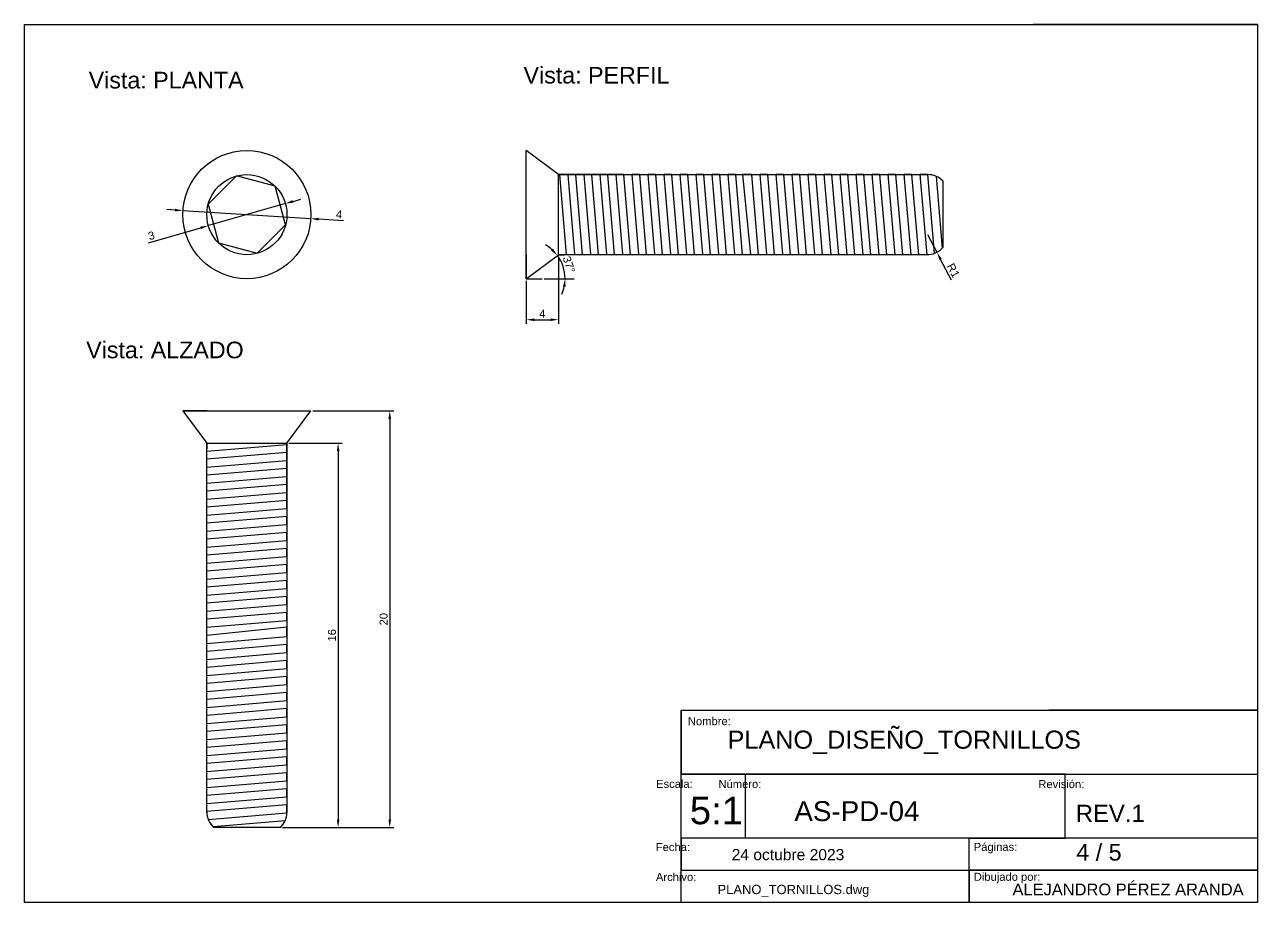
# Model space of a CAD drawing. Header units: millimetres. Extents: x 1406 to 3086, y 1988 to 2285.
# Drawn here: x 2005.7 to 2390.7, y 1989 to 2263 of the extents above; entities that cross this region are included whole.
import ezdxf

# ---------------------------------------------------------------- set-up
doc = ezdxf.new("R2010")
doc.units = ezdxf.units.MM
for name, color, linetype in [('BASE', 7, 'Continuous'), ('Cajetín', 7, 'Continuous'), ('COTA', 252, 'Continuous')]:
    doc.layers.add(name, color=color, linetype=linetype)
doc.styles.get("Standard").update_dxf_attribs({"font": 'arial.ttf'})
doc.dimstyles.new('ISO-25', dxfattribs={"dimtxt": 2.5, "dimasz": 2.5, "dimexe": 1.25, "dimexo": 0.625, "dimtad": 1, "dimtxsty": 'Standard', "dimcen": 2.5, "dimadec": 0, "dimazin": 0, "dimtfac": 1, "dimtmove": 0, "dimatfit": 3, "dimfxl": 1, "dimarcsym": 0})

# ---------------------------------------------------------------- blocks, each defined once
blk = doc.blocks.new('*D11')
at = {"layer": 'COTA', "color": 0, "lineweight": -2, "transparency": 16777216}
for p, q in [((2087.15, 2207.14), (2063.12, 2200.26)), ((2089.55, 2207.83), (2091.96, 2208.51)), ((2044.45, 2194.92), (2060.71, 2199.57))]:
    blk.add_line(p, q, dxfattribs=at)
at = {"layer": 'COTA', "color": 0, "transparency": 16777216}
for points in [[(2089.44, 2208.23), (2089.67, 2207.43), (2087.15, 2207.14)], [(2060.6, 2199.97), (2060.83, 2199.17), (2063.12, 2200.26)]]:
    blk.add_solid(points, dxfattribs=at)
at = {"layer": 'COTA', "color": 0, "transparency": 16777216, "insert": (2045.32, 2197.15), "char_height": 2.5, "attachment_point": 5, "rotation": 15.968}
blk.add_mtext('3', dxfattribs=at)
blk = doc.blocks.new('*D12')
at = {"layer": 'COTA', "color": 0, "lineweight": -2, "transparency": 16777216}
for p, q in [((2095.76, 2142.44), (2121.01, 2142.44)), ((2119.76, 2139.94), (2119.76, 2014.86)), ((2086.26, 2012.36), (2121.01, 2012.36))]:
    blk.add_line(p, q, dxfattribs=at)
at = {"layer": 'COTA', "color": 0, "transparency": 16777216}
for points in [[(2119.34, 2139.94), (2120.17, 2139.94), (2119.76, 2142.44)], [(2119.34, 2014.86), (2120.17, 2014.86), (2119.76, 2012.36)]]:
    blk.add_solid(points, dxfattribs=at)
at = {"layer": 'COTA', "color": 0, "transparency": 16777216, "insert": (2117.85, 2077.4), "char_height": 2.5, "width": 10.5536, "attachment_point": 5, "rotation": 90}
blk.add_mtext('20', dxfattribs=at)
blk = doc.blocks.new('*D13')
at = {"layer": 'COTA', "color": 0, "lineweight": -2, "transparency": 16777216}
for p, q in [((2088.26, 2132.36), (2104.88, 2132.36)), ((2103.63, 2129.86), (2103.63, 2014.86)), ((2086.26, 2012.36), (2104.88, 2012.36))]:
    blk.add_line(p, q, dxfattribs=at)
at = {"layer": 'COTA', "color": 0, "transparency": 16777216}
for points in [[(2103.22, 2129.86), (2104.05, 2129.86), (2103.63, 2132.36)], [(2103.22, 2014.86), (2104.05, 2014.86), (2103.63, 2012.36)]]:
    blk.add_solid(points, dxfattribs=at)
at = {"layer": 'COTA', "color": 0, "transparency": 16777216, "insert": (2101.73, 2072.36), "char_height": 2.5, "attachment_point": 5, "rotation": 90}
blk.add_mtext('16', dxfattribs=at)
blk = doc.blocks.new('*D14')
at = {"layer": 'COTA', "color": 0, "lineweight": -2, "transparency": 16777216}
for p, q in [((2287.69, 2197.51), (2290.65, 2191.94)), ((2295.25, 2183.28), (2291.82, 2189.73))]:
    blk.add_line(p, q, dxfattribs=at)
at = {"layer": 'COTA', "color": 0, "transparency": 16777216}
blk.add_solid([(2292.19, 2189.92), (2291.46, 2189.53), (2290.65, 2191.94)], dxfattribs=at)
at = {"layer": 'COTA', "color": 0, "transparency": 16777216, "insert": (2295.78, 2186.28), "char_height": 2.5, "attachment_point": 5, "rotation": 297.9772}
blk.add_mtext('R1', dxfattribs=at)
blk = doc.blocks.new('*D15')
at = {"layer": 'COTA', "color": 0, "lineweight": -2, "transparency": 16777216}
for p, q in [((2172.47, 2190.57), (2172.47, 2169.64)), ((2162.39, 2183.07), (2162.39, 2169.64)), ((2164.89, 2170.89), (2169.97, 2170.89))]:
    blk.add_line(p, q, dxfattribs=at)
at = {"layer": 'COTA', "color": 0, "transparency": 16777216}
for points in [[(2164.89, 2171.31), (2164.89, 2170.48), (2162.39, 2170.89)], [(2169.97, 2171.31), (2169.97, 2170.48), (2172.47, 2170.89)]]:
    blk.add_solid(points, dxfattribs=at)
at = {"layer": 'COTA', "color": 0, "transparency": 16777216, "insert": (2167.43, 2172.77), "char_height": 2.5, "attachment_point": 5}
blk.add_mtext('4', dxfattribs=at)
blk = doc.blocks.new('*D16')
at = {"layer": 'COTA', "color": 0, "lineweight": -2, "transparency": 16777216}
blk.add_line((2168.02, 2183.7), (2175.78, 2183.7), dxfattribs=at)
for start, end in [(48.4886, 60.3147), (0, 36.6624), (336.3477, 348.1739)]:
    blk.add_arc((2162.39, 2183.7), 12.13, start, end, dxfattribs=at)
at = {"layer": 'COTA', "color": 0, "transparency": 16777216}
for points in [[(2170.74, 2193.07), (2170.13, 2192.5), (2172.13, 2190.94)], [(2173.86, 2181.26), (2174.69, 2181.17), (2174.53, 2183.7)]]:
    blk.add_solid(points, dxfattribs=at)
at = {"layer": 'COTA', "color": 0, "transparency": 16777216, "insert": (2175.72, 2188.11), "char_height": 2.5, "attachment_point": 5, "rotation": 288.3312}
blk.add_mtext('37°', dxfattribs=at)
blk = doc.blocks.new('*D17')
at = {"layer": 'COTA', "color": 0, "lineweight": -2, "transparency": 16777216}
for p, q in [((2052.68, 2205.11), (2050.18, 2205.27)), ((2055.17, 2204.95), (2095.09, 2202.44)), ((2105.31, 2201.8), (2097.59, 2202.29))]:
    blk.add_line(p, q, dxfattribs=at)
at = {"layer": 'COTA', "color": 0, "transparency": 16777216}
for points in [[(2052.7, 2205.53), (2052.65, 2204.7), (2055.17, 2204.95)], [(2097.62, 2202.7), (2097.56, 2201.87), (2095.09, 2202.44)]]:
    blk.add_solid(points, dxfattribs=at)
at = {"layer": 'COTA', "color": 0, "transparency": 16777216, "insert": (2103.94, 2203.77), "char_height": 2.5, "width": 6.2926, "attachment_point": 5, "rotation": 356.4021}
blk.add_mtext('4', dxfattribs=at)

msp = doc.modelspace()

# ---------------------------------------------------------------- linework, layer by layer
for p, q in [((2005.733, 2263.004), (2025.733, 2263.004)), ((2390.733, 2263.004), (2320.733, 2263.004)), ((2162.395, 2183.7), (2162.395, 2223.7)), ((2172.471, 2216.2), (2162.395, 2223.7)), ((2162.395, 2191.2), (2162.395, 2216.2)), ((2162.395, 2191.2), (2162.395, 2216.2)), ((2172.471, 2216.2), (2173.257, 2216.2)), ((2173.257, 2216.2), (2172.471, 2216.2)), ((2172.471, 2216.2), (2175.364, 2216.2)), ((2175.364, 2216.2), (2172.471, 2216.2)), ((2172.864, 2216.2), (2172.471, 2216.2)), ((2172.471, 2191.2), (2172.471, 2216.2)), ((2174.971, 2191.2), (2172.864, 2216.2)), ((2175.364, 2216.2), (2180.364, 2216.2)), ((2180.364, 2216.2), (2175.364, 2216.2)), ((2177.864, 2216.2), (2175.364, 2216.2)), ((2175.364, 2216.2), (2177.471, 2191.2)), ((2179.971, 2191.2), (2177.864, 2216.2)), ((2180.364, 2216.2), (2185.364, 2216.2)), ((2185.364, 2216.2), (2180.364, 2216.2)), ((2182.864, 2216.2), (2180.364, 2216.2)), ((2180.364, 2216.2), (2182.471, 2191.2)), ((2184.971, 2191.2), (2182.864, 2216.2)), ((2185.364, 2216.2), (2190.364, 2216.2)), ((2190.364, 2216.2), (2185.364, 2216.2)), ((2187.864, 2216.2), (2185.364, 2216.2)), ((2185.364, 2216.2), (2187.471, 2191.2)), ((2189.971, 2191.2), (2187.864, 2216.2)), ((2190.364, 2216.2), (2195.364, 2216.2)), ((2192.864, 2216.2), (2190.364, 2216.2)), ((2190.364, 2216.2), (2192.471, 2191.2)), ((2194.971, 2191.2), (2192.864, 2216.2)), ((2195.364, 2216.2), (2200.364, 2216.2)), ((2197.864, 2216.2), (2195.364, 2216.2)), ((2195.364, 2216.2), (2197.471, 2191.2)), ((2199.971, 2191.2), (2197.864, 2216.2)), ((2200.364, 2216.2), (2205.364, 2216.2)), ((2202.864, 2216.2), (2200.364, 2216.2)), ((2200.364, 2216.2), (2202.471, 2191.2)), ((2204.971, 2191.2), (2202.864, 2216.2)), ((2205.364, 2216.2), (2210.364, 2216.2)), ((2207.864, 2216.2), (2205.364, 2216.2)), ((2205.364, 2216.2), (2207.471, 2191.2)), ((2209.971, 2191.2), (2207.864, 2216.2)), ((2210.364, 2216.2), (2215.364, 2216.2)), ((2212.864, 2216.2), (2210.364, 2216.2)), ((2210.364, 2216.2), (2212.471, 2191.2)), ((2214.971, 2191.2), (2212.864, 2216.2)), ((2215.364, 2216.2), (2220.364, 2216.2)), ((2217.864, 2216.2), (2215.364, 2216.2)), ((2215.364, 2216.2), (2217.471, 2191.2)), ((2219.971, 2191.2), (2217.864, 2216.2)), ((2220.364, 2216.2), (2225.364, 2216.2)), ((2222.864, 2216.2), (2220.364, 2216.2)), ((2220.364, 2216.2), (2222.471, 2191.2)), ((2224.971, 2191.2), (2222.864, 2216.2)), ((2225.364, 2216.2), (2230.364, 2216.2)), ((2227.864, 2216.2), (2225.364, 2216.2)), ((2225.364, 2216.2), (2227.471, 2191.2)), ((2229.971, 2191.2), (2227.864, 2216.2)), ((2232.864, 2216.2), (2229.971, 2216.2)), ((2229.971, 2216.2), (2232.471, 2191.2)), ((2230.364, 2216.2), (2235.364, 2216.2)), ((2234.971, 2191.2), (2232.864, 2216.2)), ((2235.364, 2216.2), (2240.364, 2216.2)), ((2237.864, 2216.2), (2235.364, 2216.2)), ((2235.364, 2216.2), (2237.471, 2191.2)), ((2239.971, 2191.2), (2237.864, 2216.2)), ((2240.364, 2216.2), (2245.364, 2216.2)), ((2242.864, 2216.2), (2240.364, 2216.2)), ((2240.364, 2216.2), (2242.471, 2191.2)), ((2244.971, 2191.2), (2242.864, 2216.2)), ((2245.364, 2216.2), (2250.364, 2216.2)), ((2247.864, 2216.2), (2245.364, 2216.2)), ((2245.364, 2216.2), (2247.471, 2191.2)), ((2249.971, 2191.2), (2247.864, 2216.2)), ((2250.364, 2216.2), (2255.364, 2216.2)), ((2252.864, 2216.2), (2250.364, 2216.2)), ((2250.364, 2216.2), (2252.471, 2191.2)), ((2254.971, 2191.2), (2252.864, 2216.2)), ((2255.364, 2216.2), (2260.364, 2216.2)), ((2257.864, 2216.2), (2255.364, 2216.2)), ((2255.364, 2216.2), (2257.471, 2191.2)), ((2259.971, 2191.2), (2257.864, 2216.2)), ((2260.364, 2216.2), (2265.364, 2216.2)), ((2262.864, 2216.2), (2260.364, 2216.2)), ((2260.364, 2216.2), (2262.471, 2191.2)), ((2264.971, 2191.2), (2262.864, 2216.2)), ((2265.364, 2216.2), (2270.364, 2216.2)), ((2267.864, 2216.2), (2265.364, 2216.2)), ((2265.364, 2216.2), (2267.471, 2191.2)), ((2269.971, 2191.2), (2267.864, 2216.2)), ((2270.364, 2216.2), (2275.364, 2216.2)), ((2272.864, 2216.2), (2270.364, 2216.2)), ((2270.364, 2216.2), (2272.471, 2191.2)), ((2274.971, 2191.2), (2272.864, 2216.2)), ((2275.364, 2216.2), (2280.364, 2216.2)), ((2277.864, 2216.2), (2275.364, 2216.2)), ((2275.364, 2216.2), (2277.471, 2191.2)), ((2279.971, 2191.2), (2277.864, 2216.2)), ((2280.364, 2216.2), (2285.364, 2216.2)), ((2282.864, 2216.2), (2280.364, 2216.2)), ((2280.364, 2216.2), (2282.471, 2191.2)), ((2284.971, 2191.2), (2282.864, 2216.2)), ((2285.364, 2216.2), (2287.864, 2216.2)), ((2287.864, 2216.2), (2285.364, 2216.2)), ((2285.364, 2216.2), (2287.471, 2191.2)), ((2289.936, 2191.611), (2287.864, 2216.2)), ((2290.41, 2215.653), (2292.302, 2193.2)), ((2162.395, 2191.2), (2162.395, 2183.7)), ((2162.395, 2183.7), (2172.471, 2191.2)), ((2172.471, 2191.2), (2174.221, 2191.2)), ((2177.471, 2191.2), (2172.471, 2191.2)), ((2177.471, 2191.2), (2174.971, 2191.2)), ((2182.471, 2191.2), (2177.471, 2191.2)), ((2182.471, 2191.2), (2179.971, 2191.2)), ((2187.471, 2191.2), (2182.471, 2191.2)), ((2187.471, 2191.2), (2184.971, 2191.2)), ((2192.471, 2191.2), (2187.471, 2191.2)), ((2192.471, 2191.2), (2189.971, 2191.2)), ((2197.471, 2191.2), (2192.471, 2191.2)), ((2197.471, 2191.2), (2194.971, 2191.2)), ((2202.471, 2191.2), (2197.471, 2191.2)), ((2202.471, 2191.2), (2199.971, 2191.2)), ((2207.471, 2191.2), (2202.471, 2191.2)), ((2207.471, 2191.2), (2204.971, 2191.2)), ((2212.471, 2191.2), (2207.471, 2191.2)), ((2212.471, 2191.2), (2209.971, 2191.2)), ((2217.471, 2191.2), (2212.471, 2191.2)), ((2217.471, 2191.2), (2214.971, 2191.2)), ((2222.471, 2191.2), (2217.471, 2191.2)), ((2222.471, 2191.2), (2219.971, 2191.2)), ((2227.471, 2191.2), (2222.471, 2191.2)), ((2227.471, 2191.2), (2224.971, 2191.2)), ((2232.471, 2191.2), (2227.471, 2191.2)), ((2232.471, 2191.2), (2229.971, 2191.2)), ((2237.471, 2191.2), (2232.471, 2191.2)), ((2237.471, 2191.2), (2234.971, 2191.2)), ((2242.471, 2191.2), (2237.471, 2191.2)), ((2242.471, 2191.2), (2239.971, 2191.2)), ((2247.471, 2191.2), (2242.471, 2191.2)), ((2247.471, 2191.2), (2244.971, 2191.2)), ((2252.471, 2191.2), (2247.471, 2191.2)), ((2252.471, 2191.2), (2249.971, 2191.2)), ((2257.471, 2191.2), (2252.471, 2191.2)), ((2257.471, 2191.2), (2254.971, 2191.2)), ((2262.471, 2191.2), (2257.471, 2191.2)), ((2262.471, 2191.2), (2259.971, 2191.2)), ((2267.471, 2191.2), (2262.471, 2191.2)), ((2267.471, 2191.2), (2264.971, 2191.2)), ((2272.471, 2191.2), (2267.471, 2191.2)), ((2272.471, 2191.2), (2269.971, 2191.2)), ((2277.471, 2191.2), (2272.471, 2191.2)), ((2277.471, 2191.2), (2274.971, 2191.2)), ((2282.471, 2191.2), (2277.471, 2191.2)), ((2282.471, 2191.2), (2279.971, 2191.2)), ((2287.471, 2191.2), (2282.471, 2191.2)), ((2287.471, 2191.2), (2284.971, 2191.2)), ((2287.864, 2191.2), (2287.471, 2191.2)), ((2075.134, 2183.7), (2075.134, 2183.7)), ((2390.733, 2159.963), (2390.733, 2139.963)), ((2062.634, 2142.435), (2055.134, 2142.435)), ((2055.134, 2142.435), (2095.134, 2142.435)), ((2055.134, 2142.435), (2062.634, 2132.359)), ((2062.634, 2142.435), (2087.634, 2142.435)), ((2062.634, 2142.435), (2087.634, 2142.435)), ((2087.634, 2132.359), (2095.134, 2142.435)), ((2062.634, 2132.359), (2062.634, 2130.609)), ((2062.634, 2127.359), (2062.634, 2132.359)), ((2062.634, 2132.359), (2087.634, 2132.359)), ((2062.634, 2129.859), (2087.634, 2131.966)), ((2062.634, 2127.359), (2062.634, 2129.859)), ((2087.634, 2129.466), (2062.634, 2127.359)), ((2087.634, 2131.573), (2087.634, 2132.359)), ((2087.634, 2132.359), (2087.634, 2129.466)), ((2087.634, 2129.466), (2087.634, 2132.359)), ((2087.634, 2131.966), (2087.634, 2132.359)), ((2087.634, 2132.359), (2087.634, 2131.573)), ((2087.634, 2129.466), (2087.634, 2124.466)), ((2087.634, 2124.466), (2087.634, 2129.466)), ((2087.634, 2126.966), (2087.634, 2129.466)), ((2062.634, 2122.359), (2062.634, 2127.359)), ((2062.634, 2124.859), (2087.634, 2126.966)), ((2062.634, 2122.359), (2062.634, 2124.859)), ((2087.634, 2124.466), (2062.634, 2122.359)), ((2062.634, 2117.359), (2062.634, 2122.359)), ((2062.634, 2119.859), (2087.634, 2121.966)), ((2087.634, 2124.466), (2087.634, 2119.466)), ((2087.634, 2119.466), (2087.634, 2124.466)), ((2087.634, 2121.966), (2087.634, 2124.466)), ((2062.634, 2117.359), (2062.634, 2119.859)), ((2087.634, 2119.466), (2062.634, 2117.359)), ((2087.634, 2119.466), (2087.634, 2114.466)), ((2087.634, 2114.466), (2087.634, 2119.466)), ((2087.634, 2116.966), (2087.634, 2119.466)), ((2062.634, 2112.359), (2062.634, 2117.359)), ((2062.634, 2114.859), (2087.634, 2116.966)), ((2062.634, 2112.359), (2062.634, 2114.859)), ((2087.634, 2114.466), (2062.634, 2112.359)), ((2087.634, 2114.466), (2087.634, 2109.466)), ((2087.634, 2111.966), (2087.634, 2114.466)), ((2062.634, 2107.359), (2062.634, 2112.359)), ((2062.634, 2109.859), (2087.634, 2111.966)), ((2062.634, 2107.359), (2062.634, 2109.859)), ((2087.634, 2109.466), (2062.634, 2107.359)), ((2062.634, 2102.359), (2062.634, 2107.359)), ((2062.634, 2104.859), (2087.634, 2106.966)), ((2087.634, 2109.466), (2087.634, 2104.466)), ((2087.634, 2106.966), (2087.634, 2109.466)), ((2062.634, 2102.359), (2062.634, 2104.859)), ((2087.634, 2104.466), (2062.634, 2102.359)), ((2062.634, 2097.359), (2062.634, 2102.359)), ((2087.634, 2104.466), (2087.634, 2099.466)), ((2087.634, 2101.966), (2087.634, 2104.466)), ((2062.634, 2099.859), (2087.634, 2101.966)), ((2062.634, 2097.359), (2062.634, 2099.859)), ((2087.634, 2099.466), (2062.634, 2097.359)), ((2087.634, 2099.466), (2087.634, 2094.466)), ((2087.634, 2096.966), (2087.634, 2099.466)), ((2062.634, 2092.359), (2062.634, 2097.359)), ((2062.634, 2094.859), (2087.634, 2096.966)), ((2062.634, 2092.359), (2062.634, 2094.859)), ((2087.634, 2094.466), (2062.634, 2092.359)), ((2087.634, 2094.466), (2087.634, 2089.466)), ((2087.634, 2091.966), (2087.634, 2094.466)), ((2062.634, 2087.359), (2062.634, 2092.359)), ((2062.634, 2089.859), (2087.634, 2091.966)), ((2062.634, 2087.359), (2062.634, 2089.859)), ((2087.634, 2089.466), (2062.634, 2087.359)), ((2062.634, 2082.359), (2062.634, 2087.359)), ((2062.634, 2084.859), (2087.634, 2086.966)), ((2087.634, 2089.466), (2087.634, 2084.466)), ((2087.634, 2086.966), (2087.634, 2089.466)), ((2062.634, 2082.359), (2062.634, 2084.859)), ((2087.634, 2084.466), (2062.634, 2082.359)), ((2087.634, 2084.466), (2087.634, 2079.466)), ((2087.634, 2081.966), (2087.634, 2084.466)), ((2062.634, 2077.359), (2062.634, 2082.359)), ((2062.634, 2079.859), (2087.634, 2081.966)), ((2062.634, 2077.359), (2062.634, 2079.859)), ((2087.634, 2079.466), (2062.634, 2077.359)), ((2087.634, 2079.466), (2087.634, 2074.466)), ((2087.634, 2076.966), (2087.634, 2079.466)), ((2062.634, 2072.359), (2062.634, 2077.359)), ((2062.634, 2074.859), (2087.634, 2076.966)), ((2087.634, 2074.859), (2062.634, 2072.359)), ((2062.634, 2072.359), (2062.634, 2074.859)), ((2062.634, 2067.359), (2062.634, 2072.359)), ((2062.634, 2069.859), (2087.634, 2071.966)), ((2087.634, 2071.966), (2087.634, 2074.859)), ((2087.634, 2074.466), (2087.634, 2069.466)), ((2062.634, 2067.359), (2062.634, 2069.859)), ((2087.634, 2069.466), (2062.634, 2067.359)), ((2087.634, 2069.466), (2087.634, 2064.466)), ((2087.634, 2066.966), (2087.634, 2069.466)), ((2062.634, 2062.359), (2062.634, 2067.359)), ((2062.634, 2064.859), (2087.634, 2066.966)), ((2062.634, 2062.359), (2062.634, 2064.859)), ((2087.634, 2064.466), (2062.634, 2062.359)), ((2087.634, 2064.466), (2087.634, 2059.466)), ((2087.634, 2061.966), (2087.634, 2064.466)), ((2062.634, 2057.359), (2062.634, 2062.359)), ((2062.634, 2059.859), (2087.634, 2061.966)), ((2062.634, 2057.359), (2062.634, 2059.859)), ((2087.634, 2059.466), (2062.634, 2057.359)), ((2062.634, 2052.359), (2062.634, 2057.359)), ((2062.634, 2054.859), (2087.634, 2056.966)), ((2087.634, 2059.466), (2087.634, 2054.466)), ((2087.634, 2056.966), (2087.634, 2059.466)), ((2062.634, 2052.359), (2062.634, 2054.859)), ((2087.634, 2054.466), (2062.634, 2052.359)), ((2062.634, 2047.359), (2062.634, 2052.359)), ((2087.634, 2054.466), (2087.634, 2049.466)), ((2087.634, 2051.966), (2087.634, 2054.466)), ((2062.634, 2049.859), (2087.634, 2051.966)), ((2062.634, 2047.359), (2062.634, 2049.859)), ((2087.634, 2049.466), (2062.634, 2047.359)), ((2087.634, 2049.466), (2087.634, 2044.466)), ((2087.634, 2046.966), (2087.634, 2049.466)), ((2062.634, 2042.359), (2062.634, 2047.359)), ((2062.634, 2044.859), (2087.634, 2046.966)), ((2062.634, 2042.359), (2062.634, 2044.859)), ((2087.634, 2044.466), (2062.634, 2042.359)), ((2087.634, 2044.466), (2087.634, 2039.466)), ((2087.634, 2041.966), (2087.634, 2044.466)), ((2062.634, 2037.359), (2062.634, 2042.359)), ((2062.634, 2039.859), (2087.634, 2041.966)), ((2062.634, 2037.359), (2062.634, 2039.859)), ((2087.634, 2039.466), (2062.634, 2037.359)), ((2062.634, 2032.359), (2062.634, 2037.359)), ((2062.634, 2034.859), (2087.634, 2036.966)), ((2087.634, 2039.466), (2087.634, 2034.466)), ((2087.634, 2036.966), (2087.634, 2039.466)), ((2062.634, 2032.359), (2062.634, 2034.859)), ((2087.634, 2034.466), (2062.634, 2032.359)), ((2087.634, 2034.466), (2087.634, 2029.466)), ((2087.634, 2031.966), (2087.634, 2034.466)), ((2062.634, 2027.359), (2062.634, 2032.359)), ((2062.634, 2029.859), (2087.634, 2031.966)), ((2062.634, 2027.359), (2062.634, 2029.859)), ((2087.634, 2029.466), (2062.634, 2027.359)), ((2087.634, 2029.466), (2087.634, 2024.466)), ((2087.634, 2026.966), (2087.634, 2029.466)), ((2062.634, 2022.359), (2062.634, 2027.359)), ((2062.634, 2024.859), (2087.634, 2026.966)), ((2062.634, 2022.359), (2062.634, 2024.859)), ((2087.634, 2024.466), (2062.634, 2022.359)), ((2062.634, 2017.359), (2062.634, 2022.359)), ((2062.634, 2019.859), (2087.634, 2021.966)), ((2087.634, 2024.466), (2087.634, 2019.466)), ((2087.634, 2021.966), (2087.634, 2024.466)), ((2062.634, 2017.359), (2062.634, 2019.859)), ((2087.634, 2019.466), (2062.634, 2017.359)), ((2087.634, 2019.466), (2087.634, 2016.966)), ((2087.634, 2016.966), (2087.634, 2019.466)), ((2062.634, 2016.966), (2062.634, 2017.359)), ((2063.045, 2014.894), (2087.634, 2016.966)), ((2087.087, 2014.42), (2064.634, 2012.528))]:
    msp.add_line(p, q)
msp.add_lwpolyline([(2005.733, 2263.004), (2390.733, 2263.004), (2390.733, 1989.004), (2005.733, 1989.004)], close=True)
for points in [[(2172.471, 2216.2), (2287.864, 2216.2)], [(2172.471, 2216.2), (2287.864, 2216.2)], [(2292.471, 2214.2), (2292.471, 2193.387)], [(2292.471, 2214.2), (2292.471, 2193.387)], [(2287.864, 2191.2), (2172.471, 2191.2)], [(2287.864, 2191.2), (2172.471, 2191.2)], [(2062.634, 2016.966), (2062.634, 2132.359)], [(2062.634, 2016.966), (2062.634, 2132.359)], [(2087.634, 2132.359), (2087.634, 2016.966)], [(2087.634, 2132.359), (2087.634, 2016.966)], [(2085.634, 2012.359), (2064.821, 2012.359)], [(2085.634, 2012.359), (2064.821, 2012.359)]]:
    msp.add_lwpolyline(points)
for centre, radius, start, end in [((2287.821, 2209.795), 6.405, 43.4512, 90.38667), ((2287.689, 2197.513), 6.316, 268.02136, 319.21352), ((2068.947, 2017.141), 6.316, 178.02136, 229.21352), ((2081.228, 2017.009), 6.405, 313.4512, 0.38667)]:
    msp.add_arc(centre, radius, start, end)
at = {"layer": 'BASE'}
msp.add_lwpolyline([(2083.972, 2212.539), (2071.898, 2215.774), (2063.06, 2206.935), (2066.295, 2194.861), (2078.369, 2191.626), (2087.208, 2200.465)], close=True, dxfattribs=at)
for radius in [20, 12.5]:
    msp.add_circle((2075.134, 2203.7), radius, dxfattribs=at)
at = {"layer": 'Cajetín'}
for p, q in [((2210.733, 2049.004), (2210.733, 2029.004)), ((2390.733, 2049.004), (2325.733, 2049.004)), ((2210.733, 2009.004), (2210.733, 2029.004)), ((2210.733, 2029.004), (2390.733, 2029.004)), ((2330.733, 2029.004), (2210.733, 2029.004)), ((2210.733, 2029.004), (2230.733, 2029.004)), ((2230.733, 2029.004), (2230.733, 2009.004)), ((2330.733, 2009.004), (2330.733, 2029.004)), ((2210.733, 1989.004), (2210.733, 2009.004)), ((2390.733, 2009.004), (2210.733, 2009.004)), ((2210.733, 2009.004), (2210.733, 1999.004)), ((2300.733, 1989.004), (2300.733, 2009.004)), ((2300.733, 2009.004), (2330.733, 2009.004)), ((2210.733, 1999.004), (2390.733, 1999.004)), ((2390.733, 1999.004), (2300.733, 1999.004)), ((2300.733, 1999.004), (2300.733, 1989.004))]:
    msp.add_line(p, q, dxfattribs=at)
msp.add_lwpolyline([(2390.733, 1989.004), (2210.733, 1989.004), (2210.733, 2049.004), (2390.733, 2049.004)], close=True, dxfattribs=at)
at = {"layer": 'COTA'}
for p, q in [((2162.395, 2183.7), (2167.395, 2183.7)), ((2172.395, 2183.7), (2177.395, 2183.7))]:
    msp.add_line(p, q, dxfattribs=at)

# ---------------------------------------------------------------- texts
at = {"insert": (2334.177, 2007.246), "char_height": 5.2142, "attachment_point": 1}
msp.add_mtext_dynamic_manual_height_columns('4 / 5', width=104.23749, gutter_width=26.071, heights=[61.486], dxfattribs=at)
at = {"layer": 'BASE', "char_height": 5.19396, "attachment_point": 1}
for s, insert in [('Vista: PLANTA', (2025.733, 2248.283)), ('Vista: PERFIL', (2161.543, 2249.818)), ('Vista: ALZADO', (2024.954, 2164.047))]:
    msp.add_mtext_dynamic_manual_height_columns(s, width=310.06023, gutter_width=25.97, heights=[0], dxfattribs=dict(at, insert=insert))
at = {"layer": 'Cajetín', "attachment_point": 1}
for s, width, gutter_width, heights, insert, char_height in [('Nombre:', 94.73064, 12.5, [0], (2212.883, 2046.805), 2.5), ('PLANO_DISEÑO_TORNILLOS', 141.22042, 28.214, [0], (2225.264, 2042.612), 5.64273), ('^IEscala:', 10.65019, 12.5, [0], (2202.948, 2027.245), 2.5), ('^INúmero:', 10.65019, 12.5, [0], (2222.419, 2027.195), 2.5), ('^IRevisión:', 10.65019, 12.5, [0], (2322.335, 2027.164), 2.5), ('5:1', 47.04129, 42.785, [0], (2213.475, 2021.947), 8.557), ('AS-PD-04', 155.57185, 31.081, [0], (2246.127, 2020.587), 6.2162), ('REV.1', 133.37546, 26.646, [0], (2334.03, 2019.457), 5.3293), ('^IFecha:', 10.65019, 12.5, [0], (2202.857, 2007.514), 2.5), ('^IPáginas:', 29.94914, 12.5, [3.888], (2292.159, 2007.564), 2.5), ('24 octubre 2023', 87.20659, 17.423, [0], (2226.55, 2005.646), 3.4845), ('^IArchivo:', 10.65019, 12.5, [0], (2202.895, 1998.165), 2.5), ('^IDibujado por:', 45.92393, 12.5, [6.739], (2292.172, 1998.224), 2.5), ('PLANO_TORNILLOS.dwg', 72.43723, 14.472, [0], (2222.148, 1994.462), 2.89437), ('ALEJANDRO PÉREZ ARANDA', 91.99793, 18.38, [0], (2314.262, 1994.866), 3.67595)]:
    msp.add_mtext_dynamic_manual_height_columns(s, width=width, gutter_width=gutter_width, heights=heights, dxfattribs=dict(at, insert=insert, char_height=char_height))

# ---------------------------------------------------------------- dimensions: what is measured, and where the dimension line sits
at = {"layer": 'COTA'}
for p1, p2, text, picture, middle in [((2087.151, 2207.139), (2063.116, 2200.261), '3', '*D11', (2045.841, 2195.318)), ((2055.173, 2204.955), (2095.094, 2202.445), '4', '*D17', (2103.82, 2201.896))]:
    dim = msp.add_diameter_dim_2p(p1=p1, p2=p2, text=text, dimstyle='ISO-25', dxfattribs=at)
    dim.commit()
    dim.dimension.update_dxf_attribs({"geometry": picture, "text_midpoint": middle, "dimtype": 163})
dim = msp.add_radius_dim(center=(2287.689, 2197.513), mpoint=(2290.652, 2191.935), text='R1', dimstyle='ISO-25', dxfattribs=at)
dim.commit()
dim.dimension.update_dxf_attribs({"geometry": '*D14', "text_midpoint": (2295.783, 2186.283)})
dim = msp.add_angular_dim_2l(base=(2174.254, 2186.268), line1=((2162.395, 2183.7), (2172.471, 2191.2)), line2=((2162.395, 2183.7), (2167.395, 2183.7)), dimstyle='ISO-25', dxfattribs=at)
dim.commit()
dim.dimension.update_dxf_attribs({"geometry": '*D16', "text_midpoint": (2175.719, 2188.114)})
dim = msp.add_linear_dim(base=(2172.471, 2170.892), p1=(2162.395, 2183.7), p2=(2172.471, 2191.2), text='4', dimstyle='ISO-25', dxfattribs=at)
dim.commit()
dim.dimension.update_dxf_attribs({"geometry": '*D15', "text_midpoint": (2167.433, 2172.767)})
for base, p1, text, picture, middle in [((2119.755, 2012.359), (2095.134, 2142.435), '20', '*D12', (2117.854, 2077.397)), ((2103.632, 2012.359), (2087.634, 2132.359), '16', '*D13', (2101.731, 2072.359))]:
    dim = msp.add_linear_dim(base=base, p1=p1, p2=(2085.634, 2012.359), angle=90, text=text, dimstyle='ISO-25', dxfattribs=at)
    dim.commit()
    dim.dimension.update_dxf_attribs({"geometry": picture, "text_midpoint": middle})

doc.saveas('drawing.dxf')
